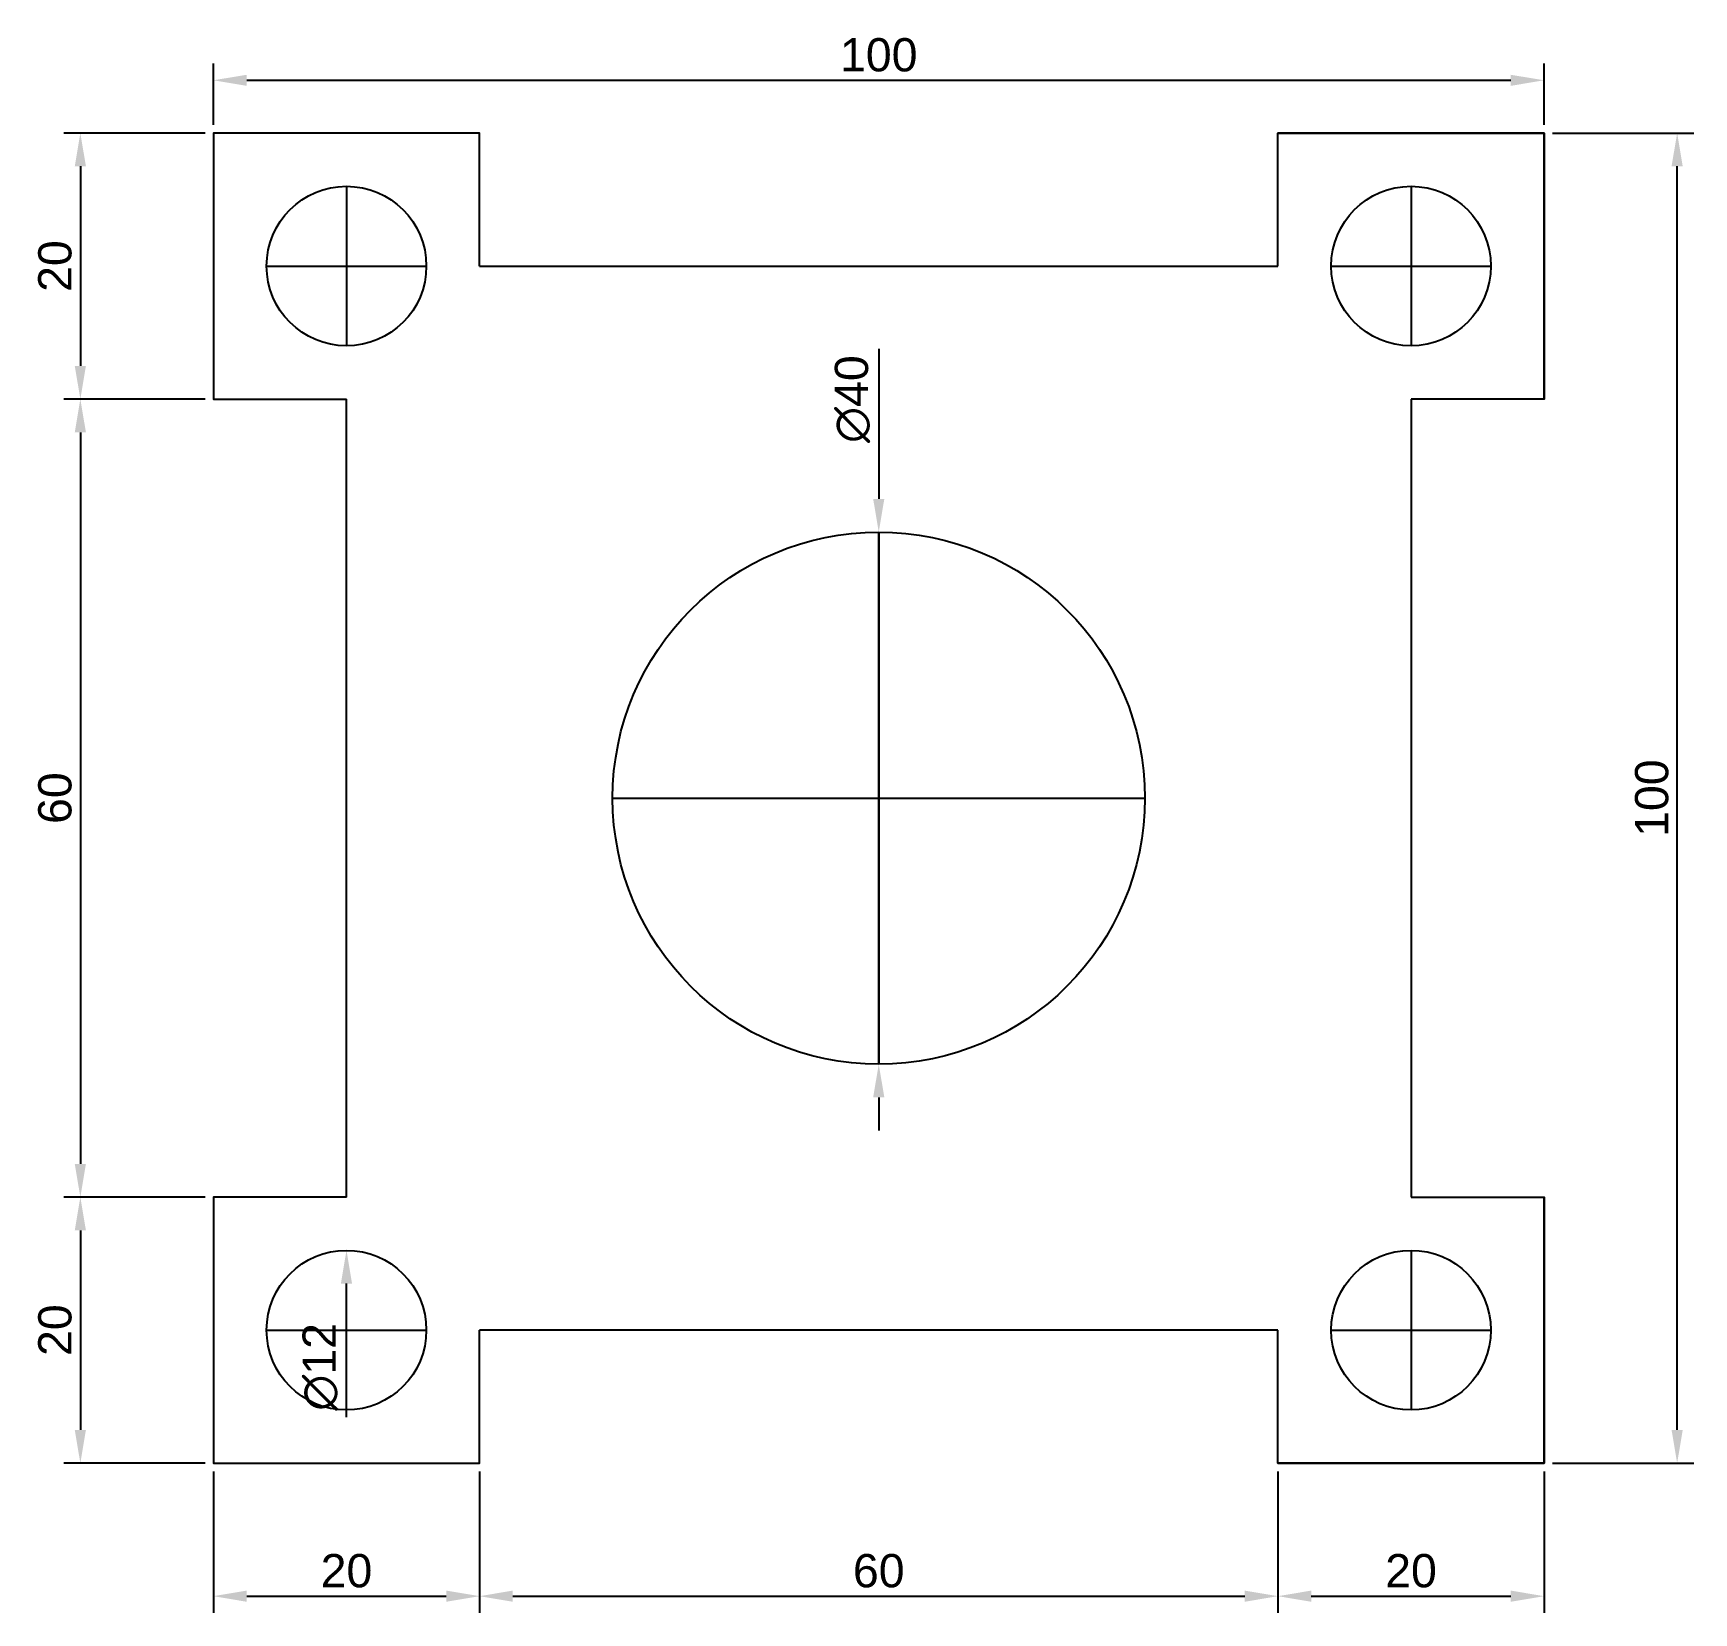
# Model space of a CAD drawing. Header units: millimetres. Extents: x 836 to 961, y 2239 to 2358.
import ezdxf

# ---------------------------------------------------------------- set-up
doc = ezdxf.new("R2010")
doc.units = ezdxf.units.MM
doc.styles.get("Standard").update_dxf_attribs({"font": 'arial.ttf'})
doc.dimstyles.new('ISO-25', dxfattribs={"dimtxt": 2.5, "dimasz": 2.5, "dimexe": 1.25, "dimexo": 0.625, "dimtad": 1, "dimtxsty": 'Standard', "dimcen": 2.5, "dimadec": 0, "dimazin": 0, "dimtfac": 1, "dimtmove": 0, "dimatfit": 3, "dimfxl": 1, "dimarcsym": 0})

# ---------------------------------------------------------------- blocks, each defined once
blk = doc.blocks.new('*D4')
at = {"color": 0, "lineweight": -2, "transparency": 16777216}
for p, q in [((850, 2350.62), (850, 2355.22)), ((950, 2350.62), (950, 2355.22)), ((852.5, 2353.97), (947.5, 2353.97))]:
    blk.add_line(p, q, dxfattribs=at)
at = {"color": 0, "transparency": 16777216}
for points in [[(852.5, 2354.38), (852.5, 2353.55), (850, 2353.97)], [(947.5, 2354.38), (947.5, 2353.55), (950, 2353.97)]]:
    blk.add_solid(points, dxfattribs=at)
at = {"layer": 'Defpoints', "color": 0, "transparency": 16777216}
for p in [(950, 2353.97), (850, 2350), (950, 2350)]:
    blk.add_point(p, dxfattribs=at)
at = {"color": 0, "transparency": 16777216, "insert": (900, 2355.87), "char_height": 2.5, "attachment_point": 5}
blk.add_mtext('100', dxfattribs=at)
blk = doc.blocks.new('*D5')
at = {"color": 0, "lineweight": -2, "transparency": 16777216}
for p, q in [((849.38, 2350), (838.75, 2350)), ((840, 2347.5), (840, 2332.5)), ((849.38, 2330), (838.75, 2330))]:
    blk.add_line(p, q, dxfattribs=at)
at = {"color": 0, "transparency": 16777216}
for points in [[(839.58, 2347.5), (840.42, 2347.5), (840, 2350)], [(839.58, 2332.5), (840.42, 2332.5), (840, 2330)]]:
    blk.add_solid(points, dxfattribs=at)
at = {"layer": 'Defpoints', "color": 0, "transparency": 16777216}
for p in [(850, 2350), (840, 2330), (850, 2330)]:
    blk.add_point(p, dxfattribs=at)
at = {"color": 0, "transparency": 16777216, "insert": (838.1, 2340), "char_height": 2.5, "attachment_point": 5, "rotation": 90}
blk.add_mtext('20', dxfattribs=at)
blk = doc.blocks.new('*D6')
at = {"color": 0, "lineweight": -2, "transparency": 16777216}
for p, q in [((849.38, 2330), (838.75, 2330)), ((840, 2327.5), (840, 2272.5)), ((849.38, 2270), (838.75, 2270))]:
    blk.add_line(p, q, dxfattribs=at)
at = {"color": 0, "transparency": 16777216}
for points in [[(839.58, 2327.5), (840.42, 2327.5), (840, 2330)], [(839.58, 2272.5), (840.42, 2272.5), (840, 2270)]]:
    blk.add_solid(points, dxfattribs=at)
at = {"layer": 'Defpoints', "color": 0, "transparency": 16777216}
for p in [(850, 2330), (840, 2270), (850, 2270)]:
    blk.add_point(p, dxfattribs=at)
at = {"color": 0, "transparency": 16777216, "insert": (838.1, 2300), "char_height": 2.5, "attachment_point": 5, "rotation": 90}
blk.add_mtext('60', dxfattribs=at)
blk = doc.blocks.new('*D7')
at = {"color": 0, "lineweight": -2, "transparency": 16777216}
for p, q in [((849.38, 2270), (838.75, 2270)), ((840, 2267.5), (840, 2252.5)), ((849.38, 2250), (838.75, 2250))]:
    blk.add_line(p, q, dxfattribs=at)
at = {"color": 0, "transparency": 16777216}
for points in [[(839.58, 2267.5), (840.42, 2267.5), (840, 2270)], [(839.58, 2252.5), (840.42, 2252.5), (840, 2250)]]:
    blk.add_solid(points, dxfattribs=at)
at = {"layer": 'Defpoints', "color": 0, "transparency": 16777216}
for p in [(850, 2270), (840, 2250), (850, 2250)]:
    blk.add_point(p, dxfattribs=at)
at = {"color": 0, "transparency": 16777216, "insert": (838.1, 2260), "char_height": 2.5, "attachment_point": 5, "rotation": 90}
blk.add_mtext('20', dxfattribs=at)
blk = doc.blocks.new('*D8')
at = {"color": 0, "lineweight": -2, "transparency": 16777216}
for p, q in [((850, 2249.38), (850, 2238.75)), ((870, 2249.38), (870, 2238.75)), ((852.5, 2240), (867.5, 2240))]:
    blk.add_line(p, q, dxfattribs=at)
at = {"color": 0, "transparency": 16777216}
for points in [[(852.5, 2240.42), (852.5, 2239.58), (850, 2240)], [(867.5, 2240.42), (867.5, 2239.58), (870, 2240)]]:
    blk.add_solid(points, dxfattribs=at)
at = {"layer": 'Defpoints', "color": 0, "transparency": 16777216}
for p in [(850, 2250), (870, 2250), (870, 2240)]:
    blk.add_point(p, dxfattribs=at)
at = {"color": 0, "transparency": 16777216, "insert": (860, 2241.9), "char_height": 2.5, "attachment_point": 5}
blk.add_mtext('20', dxfattribs=at)
blk = doc.blocks.new('*D9')
at = {"color": 0, "lineweight": -2, "transparency": 16777216}
for p, q in [((870, 2249.38), (870, 2238.75)), ((930, 2249.38), (930, 2238.75)), ((872.5, 2240), (927.5, 2240))]:
    blk.add_line(p, q, dxfattribs=at)
at = {"color": 0, "transparency": 16777216}
for points in [[(872.5, 2240.42), (872.5, 2239.58), (870, 2240)], [(927.5, 2240.42), (927.5, 2239.58), (930, 2240)]]:
    blk.add_solid(points, dxfattribs=at)
at = {"layer": 'Defpoints', "color": 0, "transparency": 16777216}
for p in [(870, 2250), (930, 2250), (930, 2240)]:
    blk.add_point(p, dxfattribs=at)
at = {"color": 0, "transparency": 16777216, "insert": (900, 2241.9), "char_height": 2.5, "attachment_point": 5}
blk.add_mtext('60', dxfattribs=at)
blk = doc.blocks.new('*D10')
at = {"color": 0, "lineweight": -2, "transparency": 16777216}
for p, q in [((930, 2249.38), (930, 2238.75)), ((950, 2249.38), (950, 2238.75)), ((932.5, 2240), (947.5, 2240))]:
    blk.add_line(p, q, dxfattribs=at)
at = {"color": 0, "transparency": 16777216}
for points in [[(932.5, 2240.42), (932.5, 2239.58), (930, 2240)], [(947.5, 2240.42), (947.5, 2239.58), (950, 2240)]]:
    blk.add_solid(points, dxfattribs=at)
at = {"layer": 'Defpoints', "color": 0, "transparency": 16777216}
for p in [(930, 2250), (950, 2250), (950, 2240)]:
    blk.add_point(p, dxfattribs=at)
at = {"color": 0, "transparency": 16777216, "insert": (940, 2241.9), "char_height": 2.5, "attachment_point": 5}
blk.add_mtext('20', dxfattribs=at)
blk = doc.blocks.new('*D11')
at = {"color": 0, "lineweight": -2, "transparency": 16777216}
for p, q in [((950.63, 2350), (961.25, 2350)), ((960, 2252.5), (960, 2347.5)), ((950.63, 2250), (961.25, 2250))]:
    blk.add_line(p, q, dxfattribs=at)
at = {"color": 0, "transparency": 16777216}
for points in [[(959.58, 2347.5), (960.42, 2347.5), (960, 2350)], [(959.58, 2252.5), (960.42, 2252.5), (960, 2250)]]:
    blk.add_solid(points, dxfattribs=at)
at = {"layer": 'Defpoints', "color": 0, "transparency": 16777216}
for p in [(950, 2350), (960, 2350), (950, 2250)]:
    blk.add_point(p, dxfattribs=at)
at = {"color": 0, "transparency": 16777216, "insert": (958.1, 2300), "char_height": 2.5, "attachment_point": 5, "rotation": 90}
blk.add_mtext('100', dxfattribs=at)
blk = doc.blocks.new('*D12')
at = {"color": 0, "lineweight": -2, "transparency": 16777216}
for p, q in [((900, 2333.77), (900, 2322.5)), ((900, 2280), (900, 2320)), ((900, 2277.5), (900, 2275))]:
    blk.add_line(p, q, dxfattribs=at)
at = {"color": 0, "transparency": 16777216}
for points in [[(899.58, 2322.5), (900.42, 2322.5), (900, 2320)], [(899.58, 2277.5), (900.42, 2277.5), (900, 2280)]]:
    blk.add_solid(points, dxfattribs=at)
at = {"layer": 'Defpoints', "color": 0, "transparency": 16777216}
for p in [(900, 2320), (900, 2280)]:
    blk.add_point(p, dxfattribs=at)
at = {"color": 0, "transparency": 16777216, "insert": (898.03, 2330), "char_height": 2.5, "attachment_point": 5, "rotation": 90}
blk.add_mtext('∅40', dxfattribs=at)
blk = doc.blocks.new('*D14')
at = {"color": 0, "lineweight": -2, "transparency": 16777216}
blk.add_line((860, 2253.47), (860, 2263.5), dxfattribs=at)
at = {"color": 0, "transparency": 16777216}
blk.add_solid([(859.58, 2263.5), (860.42, 2263.5), (860, 2266)], dxfattribs=at)
at = {"layer": 'Defpoints', "color": 0, "transparency": 16777216}
for p in [(860, 2266), (860, 2254)]:
    blk.add_point(p, dxfattribs=at)
at = {"color": 0, "transparency": 16777216, "insert": (858.03, 2257.24), "char_height": 2.5, "attachment_point": 5, "rotation": 90}
blk.add_mtext('∅12', dxfattribs=at)

msp = doc.modelspace()

# ---------------------------------------------------------------- linework, layer by layer
for p, q in [((860, 2346), (860, 2334)), ((940, 2346), (940, 2334)), ((854, 2340), (866, 2340)), ((934, 2340), (946, 2340)), ((900, 2320), (900, 2280)), ((880, 2300), (920, 2300)), ((940, 2266), (940, 2254)), ((854, 2260), (866, 2260)), ((934, 2260), (946, 2260))]:
    msp.add_line(p, q)
for points in [[(870, 2340), (870, 2350), (850, 2350), (850, 2330), (860, 2330)], [(870, 2350), (850, 2350), (850, 2330)], [(930, 2340), (930, 2350), (950, 2350), (950, 2330), (940, 2330)], [(950, 2330), (950, 2350), (930, 2350)], [(870, 2340), (930, 2340)], [(860, 2270), (860, 2330)], [(940, 2330), (940, 2270)], [(850, 2270), (850, 2250), (870, 2250)], [(860, 2270), (850, 2270), (850, 2250), (870, 2250), (870, 2260)], [(940, 2270), (950, 2270), (950, 2250), (930, 2250), (930, 2260)], [(930, 2250), (950, 2250), (950, 2270)], [(930, 2260), (870, 2260)]]:
    msp.add_lwpolyline(points)
for centre, radius in [((860, 2340), 6), ((940, 2340), 6), ((900, 2300), 20), ((860, 2260), 6), ((940, 2260), 6)]:
    msp.add_circle(centre, radius)

# ---------------------------------------------------------------- dimensions: what is measured, and where the dimension line sits
for base, p1, p2, picture, middle in [((950, 2353.966), (850, 2350), (950, 2350), '*D4', (900, 2355.868)), ((870, 2240), (850, 2250), (870, 2250), '*D8', (860, 2241.901)), ((930, 2240), (870, 2250), (930, 2250), '*D9', (900, 2241.901)), ((950, 2240), (930, 2250), (950, 2250), '*D10', (940, 2241.901))]:
    dim = msp.add_linear_dim(base=base, p1=p1, p2=p2, dimstyle='ISO-25')
    dim.commit()
    dim.dimension.update_dxf_attribs({"geometry": picture, "text_midpoint": middle})
for base, p1, p2, picture, middle in [((840, 2330), (850, 2350), (850, 2330), '*D5', (838.099, 2340)), ((960, 2350), (950, 2250), (950, 2350), '*D11', (958.099, 2300)), ((840, 2270), (850, 2330), (850, 2270), '*D6', (838.099, 2300)), ((840, 2250), (850, 2270), (850, 2250), '*D7', (838.099, 2260))]:
    dim = msp.add_linear_dim(base=base, p1=p1, p2=p2, angle=90, dimstyle='ISO-25')
    dim.commit()
    dim.dimension.update_dxf_attribs({"geometry": picture, "text_midpoint": middle})
for p1, p2, picture, middle in [((900, 2280), (900, 2320), '*D12', (900, 2330)), ((860, 2254), (860, 2266), '*D14', (860, 2257.237))]:
    dim = msp.add_diameter_dim_2p(p1=p1, p2=p2, dimstyle='ISO-25')
    dim.commit()
    dim.dimension.update_dxf_attribs({"geometry": picture, "text_midpoint": middle, "dimtype": 163})

doc.saveas('drawing.dxf')
